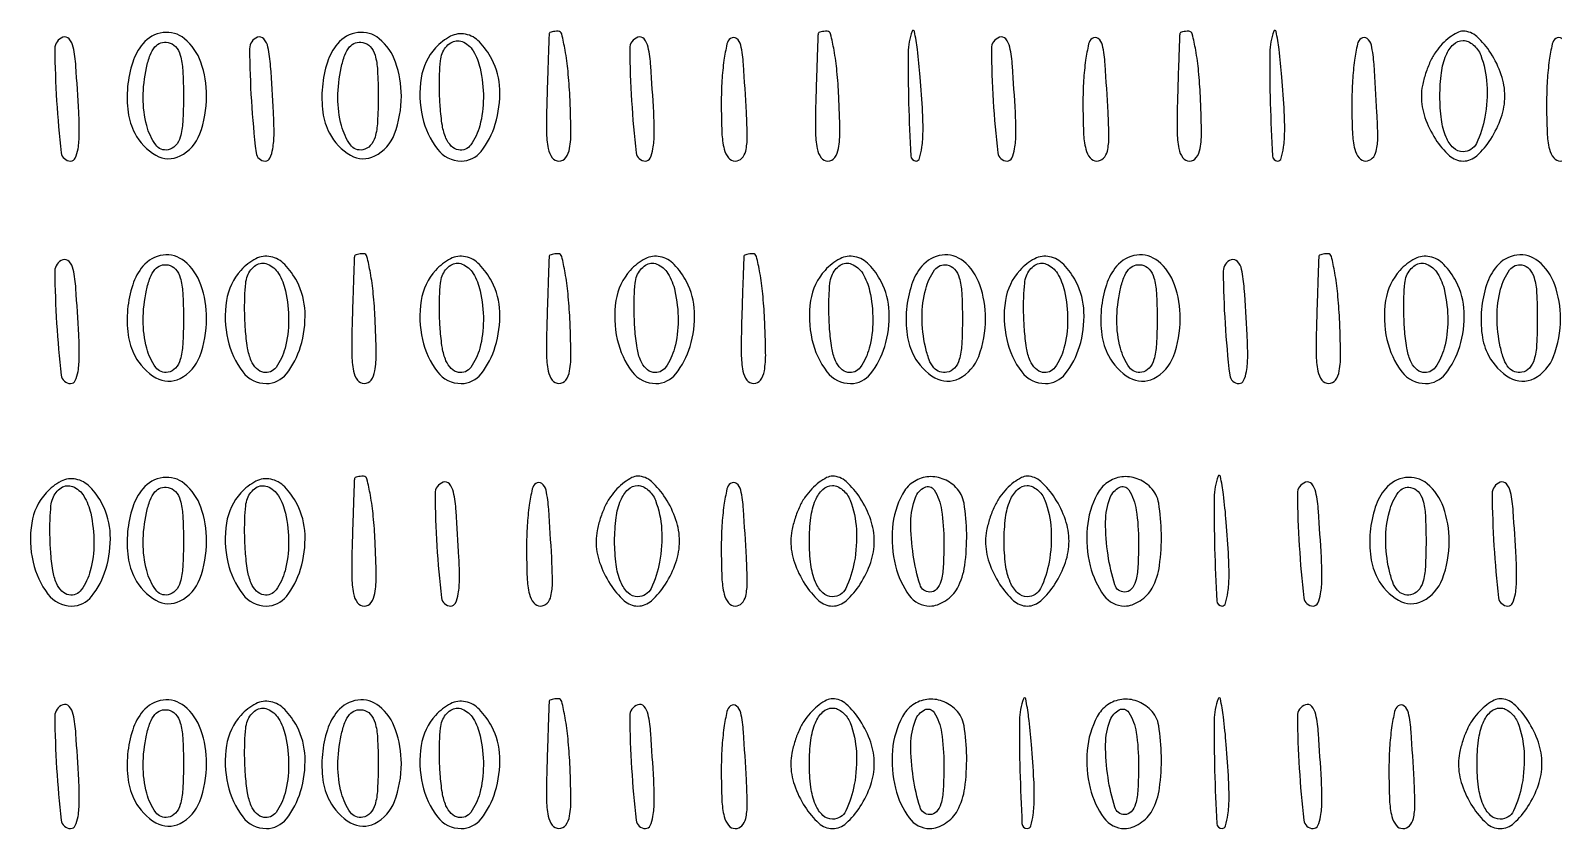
# Model space of a CAD drawing. Extents: x 3 to 461, y 1 to 447.
# Drawn here: x 3 to 167.3, y 361 to 447.1 of the extents above; entities that cross this region are included whole.
import ezdxf

# ---------------------------------------------------------------- set-up
doc = ezdxf.new("R2010")
doc.units = 0

msp = doc.modelspace()

# ---------------------------------------------------------------- linework, layer by layer
for points in [[(15.128383, 445.654692, 0.094502), (14.029005, 443.662605, 0.056296), (13.480181, 441.001153, 0.055896), (13.537255, 438.255785, 0.087426), (14.249263, 436.008858, 0.141095), (16.527863, 433.619235, 0.256504), (19.150066, 433.549324, 0.186428), (21.262851, 435.926188, 0.089745), (22, 440, 0.083882), (21.383884, 443.646661, 0.137736), (19.606715, 446.197571, 0.207897), (17.303572, 446.856354, 0.188878)], [(36.128383, 445.654692, 0.094502), (35.029005, 443.662605, 0.056296), (34.480181, 441.001153, 0.055896), (34.537255, 438.255785, 0.087426), (35.249263, 436.008858, 0.141095), (37.527863, 433.619235, 0.256504), (40.150066, 433.549324, 0.186428), (42.262851, 435.926188, 0.089745), (43, 440, 0.083882), (42.383884, 443.646661, 0.137736), (40.606715, 446.197571, 0.207897), (38.303572, 446.856354, 0.188878)], [(58.948969, 446.75, 0.041225), (58.925395, 446.552751, 0.000213), (58.854482, 444.590464, 0.000953), (58.778922, 442.355126, 0.000604), (58.698969, 439.749453, 0.008385), (58.654197, 436.223465, 0.046603), (58.837795, 434.340736, 0.113805), (59.271336, 433.361997, 0.235737), (60, 432.9972, 0.240193), (60.728644, 433.367617, 0.11645), (61.143782, 434.357314, 0.045576), (61.287215, 436.286166, 0.007631), (61.167941, 439.997747, 0.012277), (60.97449, 442.682188, 0.020043), (60.663779, 444.943088, 0.014965), (60.294937, 446.703073, 0.34652), (59.917941, 447, 0.025607), (59.562603, 446.98179, 0.037541), (59.254655, 446.926562, 0.042043), (59.026543, 446.846759, 0.241769)], [(87.948969, 446.75, 0.041225), (87.925395, 446.552751, 0.000213), (87.854482, 444.590464, 0.000953), (87.778922, 442.355126, 0.000604), (87.698969, 439.749453, 0.008385), (87.654197, 436.223465, 0.046603), (87.837795, 434.340736, 0.113805), (88.271336, 433.361997, 0.235737), (89, 432.9972, 0.240193), (89.728644, 433.367617, 0.11645), (90.143782, 434.357314, 0.045576), (90.287215, 436.286166, 0.007631), (90.167941, 439.997747, 0.012277), (89.97449, 442.682188, 0.020043), (89.663779, 444.943088, 0.014965), (89.294937, 446.703073, 0.34652), (88.917941, 447, 0.025607), (88.562603, 446.98179, 0.037541), (88.254655, 446.926562, 0.042043), (88.026543, 446.846759, 0.241769)], [(98.085151, 447, 0.087437), (97.651789, 444.669279, 0.009757), (97.706602, 439.246725, 0.004642), (97.928602, 433.543378, 0.400147), (98.5, 432.998831, 0.336411), (98.886905, 433.292325, 0.034554), (99.13417, 434.489231, 0.030884), (99.256808, 436.168701, 0.016523), (99.211239, 438.249378, 0.005952), (98.955966, 442.062615, 0.012309), (98.647873, 445.032599, 0.015502), (98.335815, 446.978859, 0.757581)], [(126.948969, 446.75, 0.041225), (126.925395, 446.552751, 0.000213), (126.854482, 444.590464, 0.000953), (126.778922, 442.355126, 0.000604), (126.698969, 439.749453, 0.008385), (126.654197, 436.223465, 0.046603), (126.837795, 434.340736, 0.113805), (127.271336, 433.361997, 0.235737), (128, 432.9972, 0.240193), (128.728644, 433.367617, 0.11645), (129.143782, 434.357314, 0.045576), (129.287215, 436.286166, 0.007631), (129.167941, 439.997747, 0.012277), (128.97449, 442.682188, 0.020043), (128.663779, 444.943088, 0.014965), (128.294937, 446.703073, 0.34652), (127.917941, 447, 0.025607), (127.562603, 446.98179, 0.037541), (127.254655, 446.926562, 0.042043), (127.026543, 446.846759, 0.241769)], [(137.085151, 447, 0.087437), (136.651789, 444.669279, 0.009757), (136.706602, 439.246725, 0.004642), (136.928602, 433.543378, 0.400147), (137.5, 432.998831, 0.336411), (137.886905, 433.292325, 0.034554), (138.13417, 434.489231, 0.030884), (138.256808, 436.168701, 0.016523), (138.211239, 438.249378, 0.005952), (137.955966, 442.062615, 0.012309), (137.647873, 445.032599, 0.015502), (137.335815, 446.978859, 0.757581)], [(154.556704, 444.777494, 0.044665), (153.960362, 443.740155, 0.029378), (153.457282, 442.457321, 0.029541), (153.112573, 441.139961, 0.049256), (153, 440, 0.08296), (153.384051, 437.701247, 0.060137), (154.517914, 435.361199, 0.064438), (156.022747, 433.574726, 0.187674), (157.5, 433, 0.187674), (158.977253, 433.574726, 0.064438), (160.482086, 435.361199, 0.060137), (161.615949, 437.701247, 0.08296), (162, 440, 0.08296), (161.615949, 442.298753, 0.060137), (160.482086, 444.638801, 0.064438), (158.977253, 446.425274, 0.187674), (157.5, 447, 0.118749), (156.858798, 446.845537, 0.043522), (156.063438, 446.347139, 0.040112), (155.254788, 445.627905, 0.038184)], [(6.5, 446.346807, 0.322756), (5.629225, 445.118613, 0.013709), (5.826833, 439.488755, 0.013518), (6.329002, 433.895218, 0.380316), (7.335327, 432.999378, 0.293132), (7.829433, 433.315913, 0.066457), (8.135998, 434.313894, 0.040687), (8.271923, 435.928477, 0.014401), (8.211239, 438.249378, 0.003469), (7.902462, 443.233127, 0.034877), (7.614867, 445.295715, 0.129863), (7.175309, 446.168494, 0.302673)], [(19.5, 440, -0.012749), (19.428621, 437.201057, -0.057027), (19.159655, 435.585016, -0.114121), (18.64899, 434.663679, -0.163219), (17.841682, 434.208027, -0.294654), (16.507853, 434.745168, -0.089595), (15.543156, 436.814921, -0.065138), (15.157413, 439.827485, -0.053417), (15.512227, 443.055668, -0.033266), (15.910571, 444.426945, -0.089246), (16.420073, 445.30206, -0.134895), (17.06031, 445.737601, -0.130598), (17.841682, 445.791973, -0.163219), (18.64899, 445.336321, -0.114121), (19.159655, 444.414984, -0.057027), (19.428621, 442.798943, -0.012749)], [(27.5, 446.346807, 0.322756), (26.629225, 445.118613, 0.013709), (26.826833, 439.488755, 0.013518), (27.329002, 433.895218, 0.380316), (28.335327, 432.999378, 0.293132), (28.829433, 433.315913, 0.066457), (29.135998, 434.313894, 0.040687), (29.271923, 435.928477, 0.014401), (29.211239, 438.249378, 0.003469), (28.902462, 443.233127, 0.034877), (28.614867, 445.295715, 0.129863), (28.175309, 446.168494, 0.302673)], [(40.5, 440, -0.012749), (40.428621, 437.201057, -0.057027), (40.159655, 435.585016, -0.114121), (39.64899, 434.663679, -0.163219), (38.841682, 434.208027, -0.294654), (37.507853, 434.745168, -0.089595), (36.543156, 436.814921, -0.065138), (36.157413, 439.827485, -0.053417), (36.512227, 443.055668, -0.033266), (36.910571, 444.426945, -0.089246), (37.420073, 445.30206, -0.134895), (38.06031, 445.737601, -0.130598), (38.841682, 445.791973, -0.163219), (39.64899, 445.336321, -0.114121), (40.159655, 444.414984, -0.057027), (40.428621, 442.798943, -0.012749)], [(46.688493, 445.208283, 0.146573), (45.136518, 441.949737, 0.094226), (45.281883, 437.735413, 0.106996), (46.895251, 434.268519, 0.234686), (49.448984, 433, 0.229487), (51.59742, 434.040897, 0.094441), (53.130897, 436.98537, 0.08186), (53.613628, 440.722252, 0.112064), (52.750737, 443.991142, 0.070025), (51.423297, 445.846215, 0.154137), (49.912836, 446.679258, 0.170459), (48.30555, 446.453521, 0.089746)], [(51.5, 443, -0.054125), (51.846857, 439.802643, -0.06511), (51.454802, 436.806647, -0.088961), (50.488179, 434.740628, -0.293799), (49.158318, 434.202959, -0.150415), (48.3844, 434.611687, -0.097019), (47.813491, 435.459076, -0.060694), (47.421332, 436.832132, -0.021306), (47.186912, 438.873031, -0.013057), (47.106103, 440.642233, -0.014399), (47.121982, 442.356317, -0.013886), (47.218065, 443.813788, -0.068308), (47.405527, 444.614404, -0.156254), (48.323686, 445.758186, -0.244706), (49.551104, 445.886804, -0.164407), (50.752888, 444.871529, -0.081989)], [(68.5, 446.346807, 0.322756), (67.629225, 445.118613, 0.013709), (67.826833, 439.488755, 0.013518), (68.329002, 433.895218, 0.380316), (69.335327, 432.999378, 0.293132), (69.829433, 433.315913, 0.066457), (70.135998, 434.313894, 0.040687), (70.271923, 435.928477, 0.014401), (70.211239, 438.249378, 0.003469), (69.902462, 443.233127, 0.034877), (69.614867, 445.295715, 0.129863), (69.175309, 446.168494, 0.302673)], [(78.5, 446.224355, 0.184699), (78.107947, 445.624161, 0.017745), (77.79375, 443.876306, 0.020716), (77.572865, 441.69568, 0.014882), (77.5, 439.248177, 0.009975), (77.56348, 436.066693, 0.048945), (77.809934, 434.288372, 0.111046), (78.273479, 433.344973, 0.227219), (79, 432.997555, 0.202174), (79.708203, 433.296787, 0.137198), (80.133048, 434.07564, 0.058818), (80.296213, 435.56433, 0.011652), (80.211239, 438.249378, 0.003302), (79.892537, 443.421329, 0.035821), (79.601458, 445.49047, 0.175802), (79.149353, 446.212521, 0.334226)], [(107.5, 446.346807, 0.322756), (106.629225, 445.118613, 0.013709), (106.826833, 439.488755, 0.013518), (107.329002, 433.895218, 0.380316), (108.335327, 432.999378, 0.293132), (108.829433, 433.315913, 0.066457), (109.135998, 434.313894, 0.040687), (109.271923, 435.928477, 0.014401), (109.211239, 438.249378, 0.003469), (108.902462, 443.233127, 0.034877), (108.614867, 445.295715, 0.129863), (108.175309, 446.168494, 0.302673)], [(117.5, 446.224355, 0.184699), (117.107947, 445.624161, 0.017745), (116.79375, 443.876306, 0.020716), (116.572865, 441.69568, 0.014882), (116.5, 439.248177, 0.009975), (116.56348, 436.066693, 0.048945), (116.809934, 434.288372, 0.111046), (117.273479, 433.344973, 0.227219), (118, 432.997555, 0.202174), (118.708203, 433.296787, 0.137198), (119.133048, 434.07564, 0.058818), (119.296213, 435.56433, 0.011652), (119.211239, 438.249378, 0.003302), (118.892537, 443.421329, 0.035821), (118.601458, 445.49047, 0.175802), (118.149353, 446.212521, 0.334226)], [(146.5, 446.224355, 0.184699), (146.107947, 445.624161, 0.017745), (145.79375, 443.876306, 0.020716), (145.572865, 441.69568, 0.014882), (145.5, 439.248177, 0.009975), (145.56348, 436.066693, 0.048945), (145.809934, 434.288372, 0.111046), (146.273479, 433.344973, 0.227219), (147, 432.997555, 0.202174), (147.708203, 433.296787, 0.137198), (148.133048, 434.07564, 0.058818), (148.296213, 435.56433, 0.011652), (148.211239, 438.249378, 0.003302), (147.892537, 443.421329, 0.035821), (147.601458, 445.49047, 0.175802), (147.149353, 446.212521, 0.334226)], [(159.393011, 444.418213, -0.077848), (160.067957, 441.267426, -0.058914), (159.848321, 437.732228, -0.066921), (158.930747, 434.900765, -0.288574), (157.5, 434, -0.193661), (156.457969, 434.419329, -0.103071), (155.660311, 435.584745, -0.067458), (155.15885, 437.469182, -0.031352), (155, 440, -0.031352), (155.15885, 442.530818, -0.067458), (155.660311, 444.415255, -0.103071), (156.457969, 445.580671, -0.193661), (157.5, 446, -0.108103), (158.036953, 445.882535, -0.066431), (158.586556, 445.53535, -0.061865), (159.064978, 445.022986, -0.065386)], [(167.5, 446.224355, 0.184699), (167.107947, 445.624161, 0.017745), (166.79375, 443.876306, 0.020716), (166.572865, 441.69568, 0.014882), (166.5, 439.248177, 0.009975), (166.56348, 436.066693, 0.048945), (166.809934, 434.288372, 0.111046), (167.273479, 433.344973, 0.227219), (168, 432.997555, 0.202174), (168.708203, 433.296787, 0.137198), (169.133048, 434.07564, 0.058818), (169.296213, 435.56433, 0.011652), (169.211239, 438.249378, 0.003302), (168.892537, 443.421329, 0.035821), (168.601458, 445.49047, 0.175802), (168.149353, 446.212521, 0.334226)], [(6.5, 422.346807, 0.322756), (5.629225, 421.118613, 0.013709), (5.826833, 415.488755, 0.013518), (6.329002, 409.895218, 0.380316), (7.335327, 408.999378, 0.293132), (7.829433, 409.315913, 0.066457), (8.135998, 410.313894, 0.040687), (8.271923, 411.928477, 0.014401), (8.211239, 414.249378, 0.003469), (7.902462, 419.233127, 0.034877), (7.614867, 421.295715, 0.129863), (7.175309, 422.168494, 0.302673)], [(15.128383, 421.654692, 0.094502), (14.029005, 419.662605, 0.056296), (13.480181, 417.001153, 0.055896), (13.537255, 414.255785, 0.087426), (14.249263, 412.008858, 0.141095), (16.527863, 409.619235, 0.256504), (19.150066, 409.549324, 0.186428), (21.262851, 411.926188, 0.089745), (22, 416, 0.083882), (21.383884, 419.646661, 0.137736), (19.606715, 422.197571, 0.207897), (17.303572, 422.856354, 0.188878)], [(25.688493, 421.208283, 0.146573), (24.136518, 417.949737, 0.094226), (24.281883, 413.735413, 0.106996), (25.895251, 410.268519, 0.234686), (28.448984, 409, 0.229487), (30.59742, 410.040897, 0.094441), (32.130897, 412.98537, 0.08186), (32.613628, 416.722252, 0.112064), (31.750737, 419.991142, 0.070025), (30.423297, 421.846215, 0.154137), (28.912836, 422.679258, 0.170459), (27.30555, 422.453521, 0.089746)], [(37.948969, 422.75, 0.041225), (37.925395, 422.552751, 0.000213), (37.854482, 420.590464, 0.000953), (37.778922, 418.355126, 0.000604), (37.698969, 415.749453, 0.008385), (37.654197, 412.223465, 0.046603), (37.837795, 410.340736, 0.113805), (38.271336, 409.361997, 0.235737), (39, 408.9972, 0.240193), (39.728644, 409.367617, 0.11645), (40.143782, 410.357314, 0.045576), (40.287215, 412.286166, 0.007631), (40.167941, 415.997747, 0.012277), (39.97449, 418.682188, 0.020043), (39.663779, 420.943088, 0.014965), (39.294937, 422.703073, 0.34652), (38.917941, 423, 0.025607), (38.562603, 422.98179, 0.037541), (38.254655, 422.926562, 0.042043), (38.026543, 422.846759, 0.241769)], [(46.688493, 421.208283, 0.146573), (45.136518, 417.949737, 0.094226), (45.281883, 413.735413, 0.106996), (46.895251, 410.268519, 0.234686), (49.448984, 409, 0.229487), (51.59742, 410.040897, 0.094441), (53.130897, 412.98537, 0.08186), (53.613628, 416.722252, 0.112064), (52.750737, 419.991142, 0.070025), (51.423297, 421.846215, 0.154137), (49.912836, 422.679258, 0.170459), (48.30555, 422.453521, 0.089746)], [(58.948969, 422.75, 0.041225), (58.925395, 422.552751, 0.000213), (58.854482, 420.590464, 0.000953), (58.778922, 418.355126, 0.000604), (58.698969, 415.749453, 0.008385), (58.654197, 412.223465, 0.046603), (58.837795, 410.340736, 0.113805), (59.271336, 409.361997, 0.235737), (60, 408.9972, 0.240193), (60.728644, 409.367617, 0.11645), (61.143782, 410.357314, 0.045576), (61.287215, 412.286166, 0.007631), (61.167941, 415.997747, 0.012277), (60.97449, 418.682188, 0.020043), (60.663779, 420.943088, 0.014965), (60.294937, 422.703073, 0.34652), (59.917941, 423, 0.025607), (59.562603, 422.98179, 0.037541), (59.254655, 422.926562, 0.042043), (59.026543, 422.846759, 0.241769)], [(67.688493, 421.208283, 0.146573), (66.136518, 417.949737, 0.094226), (66.281883, 413.735413, 0.106996), (67.895251, 410.268519, 0.234686), (70.448984, 409, 0.229487), (72.59742, 410.040897, 0.094441), (74.130897, 412.98537, 0.08186), (74.613628, 416.722252, 0.112064), (73.750737, 419.991142, 0.070025), (72.423297, 421.846215, 0.154137), (70.912836, 422.679258, 0.170459), (69.30555, 422.453521, 0.089746)], [(79.948969, 422.75, 0.041225), (79.925395, 422.552751, 0.000213), (79.854482, 420.590464, 0.000953), (79.778922, 418.355126, 0.000604), (79.698969, 415.749453, 0.008385), (79.654197, 412.223465, 0.046603), (79.837795, 410.340736, 0.113805), (80.271336, 409.361997, 0.235737), (81, 408.9972, 0.240193), (81.728644, 409.367617, 0.11645), (82.143782, 410.357314, 0.045576), (82.287215, 412.286166, 0.007631), (82.167941, 415.997747, 0.012277), (81.97449, 418.682188, 0.020043), (81.663779, 420.943088, 0.014965), (81.294937, 422.703073, 0.34652), (80.917941, 423, 0.025607), (80.562603, 422.98179, 0.037541), (80.254655, 422.926562, 0.042043), (80.026543, 422.846759, 0.241769)], [(88.688493, 421.208283, 0.146573), (87.136518, 417.949737, 0.094226), (87.281883, 413.735413, 0.106996), (88.895251, 410.268519, 0.234686), (91.448984, 409, 0.229487), (93.59742, 410.040897, 0.094441), (95.130897, 412.98537, 0.08186), (95.613628, 416.722252, 0.112064), (94.750737, 419.991142, 0.070025), (93.423297, 421.846215, 0.154137), (91.912836, 422.679258, 0.170459), (90.30555, 422.453521, 0.089746)], [(99.128383, 421.654692, 0.094502), (98.029005, 419.662605, 0.056296), (97.480181, 417.001153, 0.055896), (97.537255, 414.255785, 0.087426), (98.249263, 412.008858, 0.141095), (100.527863, 409.619235, 0.256504), (103.150066, 409.549324, 0.186428), (105.262851, 411.926188, 0.089745), (106, 416, 0.083882), (105.383884, 419.646661, 0.137736), (103.606715, 422.197571, 0.207897), (101.303572, 422.856354, 0.188878)], [(109.688493, 421.208283, 0.146573), (108.136518, 417.949737, 0.094226), (108.281883, 413.735413, 0.106996), (109.895251, 410.268519, 0.234686), (112.448984, 409, 0.229487), (114.59742, 410.040897, 0.094441), (116.130897, 412.98537, 0.08186), (116.613628, 416.722252, 0.112064), (115.750737, 419.991142, 0.070025), (114.423297, 421.846215, 0.154137), (112.912836, 422.679258, 0.170459), (111.30555, 422.453521, 0.089746)], [(120.128383, 421.654692, 0.094502), (119.029005, 419.662605, 0.056296), (118.480181, 417.001153, 0.055896), (118.537255, 414.255785, 0.087426), (119.249263, 412.008858, 0.141095), (121.527863, 409.619235, 0.256504), (124.150066, 409.549324, 0.186428), (126.262851, 411.926188, 0.089745), (127, 416, 0.083882), (126.383884, 419.646661, 0.137736), (124.606715, 422.197571, 0.207897), (122.303572, 422.856354, 0.188878)], [(132.5, 422.346807, 0.322756), (131.629225, 421.118613, 0.013709), (131.826833, 415.488755, 0.013518), (132.329002, 409.895218, 0.380316), (133.335327, 408.999378, 0.293132), (133.829433, 409.315913, 0.066457), (134.135998, 410.313894, 0.040687), (134.271923, 411.928477, 0.014401), (134.211239, 414.249378, 0.003469), (133.902462, 419.233127, 0.034877), (133.614867, 421.295715, 0.129863), (133.175309, 422.168494, 0.302673)], [(141.948969, 422.75, 0.041225), (141.925395, 422.552751, 0.000213), (141.854482, 420.590464, 0.000953), (141.778922, 418.355126, 0.000604), (141.698969, 415.749453, 0.008385), (141.654197, 412.223465, 0.046603), (141.837795, 410.340736, 0.113805), (142.271336, 409.361997, 0.235737), (143, 408.9972, 0.240193), (143.728644, 409.367617, 0.11645), (144.143782, 410.357314, 0.045576), (144.287215, 412.286166, 0.007631), (144.167941, 415.997747, 0.012277), (143.97449, 418.682188, 0.020043), (143.663779, 420.943088, 0.014965), (143.294937, 422.703073, 0.34652), (142.917941, 423, 0.025607), (142.562603, 422.98179, 0.037541), (142.254655, 422.926562, 0.042043), (142.026543, 422.846759, 0.241769)], [(150.688493, 421.208283, 0.146573), (149.136518, 417.949737, 0.094226), (149.281883, 413.735413, 0.106996), (150.895251, 410.268519, 0.234686), (153.448984, 409, 0.229487), (155.59742, 410.040897, 0.094441), (157.130897, 412.98537, 0.08186), (157.613628, 416.722252, 0.112064), (156.750737, 419.991142, 0.070025), (155.423297, 421.846215, 0.154137), (153.912836, 422.679258, 0.170459), (152.30555, 422.453521, 0.089746)], [(161.128383, 421.654692, 0.094502), (160.029005, 419.662605, 0.056296), (159.480181, 417.001153, 0.055896), (159.537255, 414.255785, 0.087426), (160.249263, 412.008858, 0.141095), (162.527863, 409.619235, 0.256504), (165.150066, 409.549324, 0.186428), (167.262851, 411.926188, 0.089745), (168, 416, 0.083882), (167.383884, 419.646661, 0.137736), (165.606715, 422.197571, 0.207897), (163.303572, 422.856354, 0.188878)], [(19.5, 416, -0.012749), (19.428621, 413.201057, -0.057027), (19.159655, 411.585016, -0.114121), (18.64899, 410.663679, -0.163219), (17.841682, 410.208027, -0.294654), (16.507853, 410.745168, -0.089595), (15.543156, 412.814921, -0.065138), (15.157413, 415.827485, -0.053417), (15.512227, 419.055668, -0.033266), (15.910571, 420.426945, -0.089246), (16.420073, 421.30206, -0.134895), (17.06031, 421.737601, -0.130598), (17.841682, 421.791973, -0.163219), (18.64899, 421.336321, -0.114121), (19.159655, 420.414984, -0.057027), (19.428621, 418.798943, -0.012749)], [(30.5, 419, -0.054125), (30.846857, 415.802643, -0.06511), (30.454802, 412.806647, -0.088961), (29.488179, 410.740628, -0.293799), (28.158318, 410.202959, -0.150415), (27.3844, 410.611687, -0.097019), (26.813491, 411.459076, -0.060694), (26.421332, 412.832132, -0.021306), (26.186912, 414.873031, -0.013057), (26.106103, 416.642233, -0.014399), (26.121982, 418.356317, -0.013886), (26.218065, 419.813788, -0.068308), (26.405527, 420.614404, -0.156254), (27.323686, 421.758186, -0.244706), (28.551104, 421.886804, -0.164407), (29.752888, 420.871529, -0.081989)], [(51.5, 419, -0.054125), (51.846857, 415.802643, -0.06511), (51.454802, 412.806647, -0.088961), (50.488179, 410.740628, -0.293799), (49.158318, 410.202959, -0.150415), (48.3844, 410.611687, -0.097019), (47.813491, 411.459076, -0.060694), (47.421332, 412.832132, -0.021306), (47.186912, 414.873031, -0.013057), (47.106103, 416.642233, -0.014399), (47.121982, 418.356317, -0.013886), (47.218065, 419.813788, -0.068308), (47.405527, 420.614404, -0.156254), (48.323686, 421.758186, -0.244706), (49.551104, 421.886804, -0.164407), (50.752888, 420.871529, -0.081989)], [(72.5, 419, -0.054125), (72.846857, 415.802643, -0.06511), (72.454802, 412.806647, -0.088961), (71.488179, 410.740628, -0.293799), (70.158318, 410.202959, -0.150415), (69.3844, 410.611687, -0.097019), (68.813491, 411.459076, -0.060694), (68.421332, 412.832132, -0.021306), (68.186912, 414.873031, -0.013057), (68.106103, 416.642233, -0.014399), (68.121982, 418.356317, -0.013886), (68.218065, 419.813788, -0.068308), (68.405527, 420.614404, -0.156254), (69.323686, 421.758186, -0.244706), (70.551104, 421.886804, -0.164407), (71.752888, 420.871529, -0.081989)], [(93.5, 419, -0.054125), (93.846857, 415.802643, -0.06511), (93.454802, 412.806647, -0.088961), (92.488179, 410.740628, -0.293799), (91.158318, 410.202959, -0.150415), (90.3844, 410.611687, -0.097019), (89.813491, 411.459076, -0.060694), (89.421332, 412.832132, -0.021306), (89.186912, 414.873031, -0.013057), (89.106103, 416.642233, -0.014399), (89.121982, 418.356317, -0.013886), (89.218065, 419.813788, -0.068308), (89.405527, 420.614404, -0.156254), (90.323686, 421.758186, -0.244706), (91.551104, 421.886804, -0.164407), (92.752888, 420.871529, -0.081989)], [(103.5, 416, -0.012749), (103.428621, 413.201057, -0.057027), (103.159655, 411.585016, -0.114121), (102.64899, 410.663679, -0.163219), (101.841682, 410.208027, -0.130598), (101.06031, 410.262399, -0.134895), (100.420073, 410.69794, -0.089246), (99.910571, 411.573055, -0.033266), (99.512227, 412.944332, -0.053417), (99.157413, 416.172515, -0.065138), (99.543156, 419.185079, -0.089595), (100.507853, 421.254832, -0.294654), (101.841682, 421.791973, -0.163219), (102.64899, 421.336321, -0.114121), (103.159655, 420.414984, -0.057027), (103.428621, 418.798943, -0.012749)], [(114.5, 419, -0.054125), (114.846857, 415.802643, -0.06511), (114.454802, 412.806647, -0.088961), (113.488179, 410.740628, -0.293799), (112.158318, 410.202959, -0.150415), (111.3844, 410.611687, -0.097019), (110.813491, 411.459076, -0.060694), (110.421332, 412.832132, -0.021306), (110.186912, 414.873031, -0.013057), (110.106103, 416.642233, -0.014399), (110.121982, 418.356317, -0.013886), (110.218065, 419.813788, -0.068308), (110.405527, 420.614404, -0.156254), (111.323686, 421.758186, -0.244706), (112.551104, 421.886804, -0.164407), (113.752888, 420.871529, -0.081989)], [(124.5, 416, -0.012749), (124.428621, 413.201057, -0.057027), (124.159655, 411.585016, -0.114121), (123.64899, 410.663679, -0.163219), (122.841682, 410.208027, -0.294654), (121.507853, 410.745168, -0.089595), (120.543156, 412.814921, -0.065138), (120.157413, 415.827485, -0.053417), (120.512227, 419.055668, -0.033266), (120.910571, 420.426945, -0.089246), (121.420073, 421.30206, -0.134895), (122.06031, 421.737601, -0.130598), (122.841682, 421.791973, -0.163219), (123.64899, 421.336321, -0.114121), (124.159655, 420.414984, -0.057027), (124.428621, 418.798943, -0.012749)], [(155.5, 419, -0.054125), (155.846857, 415.802643, -0.06511), (155.454802, 412.806647, -0.088961), (154.488179, 410.740628, -0.293799), (153.158318, 410.202959, -0.150415), (152.3844, 410.611687, -0.097019), (151.813491, 411.459076, -0.060694), (151.421332, 412.832132, -0.021306), (151.186912, 414.873031, -0.013057), (151.106103, 416.642233, -0.014399), (151.121982, 418.356317, -0.013886), (151.218065, 419.813788, -0.068308), (151.405527, 420.614404, -0.156254), (152.323686, 421.758186, -0.244706), (153.551104, 421.886804, -0.164407), (154.752888, 420.871529, -0.081989)], [(165.5, 416, -0.012749), (165.428621, 413.201057, -0.057027), (165.159655, 411.585016, -0.114121), (164.64899, 410.663679, -0.163219), (163.841682, 410.208027, -0.130598), (163.06031, 410.262399, -0.134895), (162.420073, 410.69794, -0.089246), (161.910571, 411.573055, -0.033266), (161.512227, 412.944332, -0.053417), (161.157413, 416.172515, -0.065138), (161.543156, 419.185079, -0.089595), (162.507853, 421.254832, -0.294654), (163.841682, 421.791973, -0.163219), (164.64899, 421.336321, -0.114121), (165.159655, 420.414984, -0.057027), (165.428621, 418.798943, -0.012749)], [(4.688493, 397.208283, 0.146573), (3.136518, 393.949737, 0.094226), (3.281883, 389.735413, 0.106996), (4.895251, 386.268519, 0.234686), (7.448984, 385, 0.229487), (9.59742, 386.040897, 0.094441), (11.130897, 388.98537, 0.08186), (11.613628, 392.722252, 0.112064), (10.750737, 395.991142, 0.070025), (9.423297, 397.846215, 0.154137), (7.912836, 398.679258, 0.170459), (6.30555, 398.453521, 0.089746)], [(9.5, 395, -0.054125), (9.846857, 391.802643, -0.06511), (9.454802, 388.806647, -0.088961), (8.488179, 386.740628, -0.293799), (7.158318, 386.202959, -0.150415), (6.3844, 386.611687, -0.097019), (5.813491, 387.459076, -0.060694), (5.421332, 388.832132, -0.021306), (5.186912, 390.873031, -0.013057), (5.106103, 392.642233, -0.014399), (5.121982, 394.356317, -0.013886), (5.218065, 395.813788, -0.068308), (5.405527, 396.614404, -0.156254), (6.323686, 397.758186, -0.244706), (7.551104, 397.886804, -0.164407), (8.752888, 396.871529, -0.081989)], [(15.128383, 397.654692, 0.094502), (14.029005, 395.662605, 0.056296), (13.480181, 393.001153, 0.055896), (13.537255, 390.255785, 0.087426), (14.249263, 388.008858, 0.141095), (16.527863, 385.619235, 0.256504), (19.150066, 385.549324, 0.186428), (21.262851, 387.926188, 0.089745), (22, 392, 0.083882), (21.383884, 395.646661, 0.137736), (19.606715, 398.197571, 0.207897), (17.303572, 398.856354, 0.188878)], [(19.5, 392, -0.012749), (19.428621, 389.201057, -0.057027), (19.159655, 387.585016, -0.114121), (18.64899, 386.663679, -0.163219), (17.841682, 386.208027, -0.294654), (16.507853, 386.745168, -0.089595), (15.543156, 388.814921, -0.065138), (15.157413, 391.827485, -0.053417), (15.512227, 395.055668, -0.033266), (15.910571, 396.426945, -0.089246), (16.420073, 397.30206, -0.134895), (17.06031, 397.737601, -0.130598), (17.841682, 397.791973, -0.163219), (18.64899, 397.336321, -0.114121), (19.159655, 396.414984, -0.057027), (19.428621, 394.798943, -0.012749)], [(25.688493, 397.208283, 0.146573), (24.136518, 393.949737, 0.094226), (24.281883, 389.735413, 0.106996), (25.895251, 386.268519, 0.234686), (28.448984, 385, 0.229487), (30.59742, 386.040897, 0.094441), (32.130897, 388.98537, 0.08186), (32.613628, 392.722252, 0.112064), (31.750737, 395.991142, 0.070025), (30.423297, 397.846215, 0.154137), (28.912836, 398.679258, 0.170459), (27.30555, 398.453521, 0.089746)], [(30.5, 395, -0.054125), (30.846857, 391.802643, -0.06511), (30.454802, 388.806647, -0.088961), (29.488179, 386.740628, -0.293799), (28.158318, 386.202959, -0.150415), (27.3844, 386.611687, -0.097019), (26.813491, 387.459076, -0.060694), (26.421332, 388.832132, -0.021306), (26.186912, 390.873031, -0.013057), (26.106103, 392.642233, -0.014399), (26.121982, 394.356317, -0.013886), (26.218065, 395.813788, -0.068308), (26.405527, 396.614404, -0.156254), (27.323686, 397.758186, -0.244706), (28.551104, 397.886804, -0.164407), (29.752888, 396.871529, -0.081989)], [(37.948969, 398.75, 0.041225), (37.925395, 398.552751, 0.000213), (37.854482, 396.590464, 0.000953), (37.778922, 394.355126, 0.000604), (37.698969, 391.749453, 0.008385), (37.654197, 388.223465, 0.046603), (37.837795, 386.340736, 0.113805), (38.271336, 385.361997, 0.235737), (39, 384.9972, 0.240193), (39.728644, 385.367617, 0.11645), (40.143782, 386.357314, 0.045576), (40.287215, 388.286166, 0.007631), (40.167941, 391.997747, 0.012277), (39.97449, 394.682188, 0.020043), (39.663779, 396.943088, 0.014965), (39.294937, 398.703073, 0.34652), (38.917941, 399, 0.025607), (38.562603, 398.98179, 0.037541), (38.254655, 398.926562, 0.042043), (38.026543, 398.846759, 0.241769)], [(47.5, 398.346807, 0.322756), (46.629225, 397.118613, 0.013709), (46.826833, 391.488755, 0.013518), (47.329002, 385.895218, 0.380316), (48.335327, 384.999378, 0.293132), (48.829433, 385.315913, 0.066457), (49.135998, 386.313894, 0.040687), (49.271923, 387.928477, 0.014401), (49.211239, 390.249378, 0.003469), (48.902462, 395.233127, 0.034877), (48.614867, 397.295715, 0.129863), (48.175309, 398.168494, 0.302673)], [(57.5, 398.224355, 0.184699), (57.107947, 397.624161, 0.017745), (56.79375, 395.876306, 0.020716), (56.572865, 393.69568, 0.014882), (56.5, 391.248177, 0.009975), (56.56348, 388.066693, 0.048945), (56.809934, 386.288372, 0.111046), (57.273479, 385.344973, 0.227219), (58, 384.997555, 0.202174), (58.708203, 385.296787, 0.137198), (59.133048, 386.07564, 0.058818), (59.296213, 387.56433, 0.011652), (59.211239, 390.249378, 0.003302), (58.892537, 395.421329, 0.035821), (58.601458, 397.49047, 0.175802), (58.149353, 398.212521, 0.334226)], [(65.556704, 396.777494, 0.044665), (64.960362, 395.740155, 0.029378), (64.457282, 394.457321, 0.029541), (64.112573, 393.139961, 0.049256), (64, 392, 0.08296), (64.384051, 389.701247, 0.060137), (65.517914, 387.361199, 0.064438), (67.022747, 385.574726, 0.187674), (68.5, 385, 0.187674), (69.977253, 385.574726, 0.064438), (71.482086, 387.361199, 0.060137), (72.615949, 389.701247, 0.08296), (73, 392, 0.08296), (72.615949, 394.298753, 0.060137), (71.482086, 396.638801, 0.064438), (69.977253, 398.425274, 0.187674), (68.5, 399, 0.118749), (67.858798, 398.845537, 0.043522), (67.063438, 398.347139, 0.040112), (66.254788, 397.627905, 0.038184)], [(70.393011, 396.418213, -0.077848), (71.067957, 393.267426, -0.058914), (70.848321, 389.732228, -0.066921), (69.930747, 386.900765, -0.288574), (68.5, 386, -0.193661), (67.457969, 386.419329, -0.103071), (66.660311, 387.584745, -0.067458), (66.15885, 389.469182, -0.031352), (66, 392, -0.031352), (66.15885, 394.530818, -0.067458), (66.660311, 396.415255, -0.103071), (67.457969, 397.580671, -0.193661), (68.5, 398, -0.108103), (69.036953, 397.882535, -0.066431), (69.586556, 397.53535, -0.061865), (70.064978, 397.022986, -0.065386)], [(78.5, 398.224355, 0.184699), (78.107947, 397.624161, 0.017745), (77.79375, 395.876306, 0.020716), (77.572865, 393.69568, 0.014882), (77.5, 391.248177, 0.009975), (77.56348, 388.066693, 0.048945), (77.809934, 386.288372, 0.111046), (78.273479, 385.344973, 0.227219), (79, 384.997555, 0.202174), (79.708203, 385.296787, 0.137198), (80.133048, 386.07564, 0.058818), (80.296213, 387.56433, 0.011652), (80.211239, 390.249378, 0.003302), (79.892537, 395.421329, 0.035821), (79.601458, 397.49047, 0.175802), (79.149353, 398.212521, 0.334226)], [(86.556704, 396.777494, 0.044665), (85.960362, 395.740155, 0.029378), (85.457282, 394.457321, 0.029541), (85.112573, 393.139961, 0.049256), (85, 392, 0.08296), (85.384051, 389.701247, 0.060137), (86.517914, 387.361199, 0.064438), (88.022747, 385.574726, 0.187674), (89.5, 385, 0.187674), (90.977253, 385.574726, 0.064438), (92.482086, 387.361199, 0.060137), (93.615949, 389.701247, 0.08296), (94, 392, 0.08296), (93.615949, 394.298753, 0.060137), (92.482086, 396.638801, 0.064438), (90.977253, 398.425274, 0.187674), (89.5, 399, 0.118749), (88.858798, 398.845537, 0.043522), (88.063438, 398.347139, 0.040112), (87.254788, 397.627905, 0.038184)], [(91.393011, 396.418213, -0.077848), (92.067957, 393.267426, -0.058914), (91.848321, 389.732228, -0.066921), (90.930747, 386.900765, -0.288574), (89.5, 386, -0.193661), (88.457969, 386.419329, -0.103071), (87.660311, 387.584745, -0.067458), (87.15885, 389.469182, -0.031352), (87, 392, -0.031352), (87.15885, 394.530818, -0.067458), (87.660311, 396.415255, -0.103071), (88.457969, 397.580671, -0.193661), (89.5, 398, -0.108103), (90.036953, 397.882535, -0.066431), (90.586556, 397.53535, -0.061865), (91.064978, 397.022986, -0.065386)], [(97.035184, 397.065741, 0.102467), (95.961603, 393.430656, 0.081153), (96.285668, 389.336995, 0.096792), (97.767299, 386.139596, 0.240451), (100, 385, 0.087112), (100.814841, 385.14305, 0.057687), (101.666888, 385.568188, 0.056109), (102.425485, 386.194495, 0.069395), (102.964816, 386.934259, 0.089), (103.755213, 389.369292, 0.037893), (103.963495, 392.803088, 0.036114), (103.675941, 396.08613, 0.157748), (102.8, 397.8, 0.10819), (101.338635, 398.736392, 0.120833), (99.679399, 398.926055, 0.123406), (98.146845, 398.32765, 0.115908)], [(101.5, 391.916667, -0.012409), (101.432981, 389.216686, -0.055186), (101.180769, 387.652778, -0.119089), (100.714204, 386.813188, -0.209622), (100, 386.5, -0.330718), (98.93144, 387.293583, -0.035307), (98.205859, 390.498684, -0.039267), (97.943035, 394.065474, -0.090614), (98.437438, 396.697562, -0.183417), (99.423445, 397.801104, -0.387822), (100.444309, 397.528284, -0.10731), (101.255965, 395.344995, -0.035546)], [(107.556704, 396.777494, 0.044665), (106.960362, 395.740155, 0.029378), (106.457282, 394.457321, 0.029541), (106.112573, 393.139961, 0.049256), (106, 392, 0.08296), (106.384051, 389.701247, 0.060137), (107.517914, 387.361199, 0.064438), (109.022747, 385.574726, 0.187674), (110.5, 385, 0.187674), (111.977253, 385.574726, 0.064438), (113.482086, 387.361199, 0.060137), (114.615949, 389.701247, 0.08296), (115, 392, 0.08296), (114.615949, 394.298753, 0.060137), (113.482086, 396.638801, 0.064438), (111.977253, 398.425274, 0.187674), (110.5, 399, 0.118749), (109.858798, 398.845537, 0.043522), (109.063438, 398.347139, 0.040112), (108.254788, 397.627905, 0.038184)], [(112.393011, 396.418213, -0.077848), (113.067957, 393.267426, -0.058914), (112.848321, 389.732228, -0.066921), (111.930747, 386.900765, -0.288574), (110.5, 386, -0.193661), (109.457969, 386.419329, -0.103071), (108.660311, 387.584745, -0.067458), (108.15885, 389.469182, -0.031352), (108, 392, -0.031352), (108.15885, 394.530818, -0.067458), (108.660311, 396.415255, -0.103071), (109.457969, 397.580671, -0.193661), (110.5, 398, -0.108103), (111.036953, 397.882535, -0.066431), (111.586556, 397.53535, -0.061865), (112.064978, 397.022986, -0.065386)], [(118.035184, 397.065741, 0.102467), (116.961603, 393.430656, 0.081153), (117.285668, 389.336995, 0.096792), (118.767299, 386.139596, 0.240451), (121, 385, 0.087112), (121.814841, 385.14305, 0.057687), (122.666888, 385.568188, 0.056109), (123.425485, 386.194495, 0.069395), (123.964816, 386.934259, 0.089), (124.755213, 389.369292, 0.037893), (124.963495, 392.803088, 0.036114), (124.675941, 396.08613, 0.157748), (123.8, 397.8, 0.10819), (122.338635, 398.736392, 0.120833), (120.679399, 398.926055, 0.123406), (119.146845, 398.32765, 0.115908)], [(122.5, 391.916667, -0.012409), (122.432981, 389.216686, -0.055186), (122.180769, 387.652778, -0.119089), (121.714204, 386.813188, -0.209622), (121, 386.5, -0.330718), (119.93144, 387.293583, -0.035307), (119.205859, 390.498684, -0.039267), (118.943035, 394.065474, -0.090614), (119.437438, 396.697562, -0.183417), (120.423445, 397.801104, -0.387822), (121.444309, 397.528284, -0.10731), (122.255965, 395.344995, -0.035546)], [(131.085151, 399, 0.087437), (130.651789, 396.669279, 0.009757), (130.706602, 391.246725, 0.004642), (130.928602, 385.543378, 0.400147), (131.5, 384.998831, 0.336411), (131.886905, 385.292325, 0.034554), (132.13417, 386.489231, 0.030884), (132.256808, 388.168701, 0.016523), (132.211239, 390.249378, 0.005952), (131.955966, 394.062615, 0.012309), (131.647873, 397.032599, 0.015502), (131.335815, 398.978859, 0.757581)], [(140.5, 398.346807, 0.322756), (139.629225, 397.118613, 0.013709), (139.826833, 391.488755, 0.013518), (140.329002, 385.895218, 0.380316), (141.335327, 384.999378, 0.293132), (141.829433, 385.315913, 0.066457), (142.135998, 386.313894, 0.040687), (142.271923, 387.928477, 0.014401), (142.211239, 390.249378, 0.003469), (141.902462, 395.233127, 0.034877), (141.614867, 397.295715, 0.129863), (141.175309, 398.168494, 0.302673)], [(149.128383, 397.654692, 0.094502), (148.029005, 395.662605, 0.056296), (147.480181, 393.001153, 0.055896), (147.537255, 390.255785, 0.087426), (148.249263, 388.008858, 0.141095), (150.527863, 385.619235, 0.256504), (153.150066, 385.549324, 0.186428), (155.262851, 387.926188, 0.089745), (156, 392, 0.083882), (155.383884, 395.646661, 0.137736), (153.606715, 398.197571, 0.207897), (151.303572, 398.856354, 0.188878)], [(153.5, 392, -0.012749), (153.428621, 389.201057, -0.057027), (153.159655, 387.585016, -0.114121), (152.64899, 386.663679, -0.163219), (151.841682, 386.208027, -0.130598), (151.06031, 386.262399, -0.134895), (150.420073, 386.69794, -0.089246), (149.910571, 387.573055, -0.033266), (149.512227, 388.944332, -0.053417), (149.157413, 392.172515, -0.065138), (149.543156, 395.185079, -0.089595), (150.507853, 397.254832, -0.294654), (151.841682, 397.791973, -0.163219), (152.64899, 397.336321, -0.114121), (153.159655, 396.414984, -0.057027), (153.428621, 394.798943, -0.012749)], [(161.5, 398.346807, 0.322756), (160.629225, 397.118613, 0.013709), (160.826833, 391.488755, 0.013518), (161.329002, 385.895218, 0.380316), (162.335327, 384.999378, 0.293132), (162.829433, 385.315913, 0.066457), (163.135998, 386.313894, 0.040687), (163.271923, 387.928477, 0.014401), (163.211239, 390.249378, 0.003469), (162.902462, 395.233127, 0.034877), (162.614867, 397.295715, 0.129863), (162.175309, 398.168494, 0.302673)], [(15.128383, 373.654692, 0.094502), (14.029005, 371.662605, 0.056296), (13.480181, 369.001153, 0.055896), (13.537255, 366.255785, 0.087426), (14.249263, 364.008858, 0.141095), (16.527863, 361.619235, 0.256504), (19.150066, 361.549324, 0.186428), (21.262851, 363.926188, 0.089745), (22, 368, 0.083882), (21.383884, 371.646661, 0.137736), (19.606715, 374.197571, 0.207897), (17.303572, 374.856354, 0.188878)], [(25.688493, 373.208283, 0.146573), (24.136518, 369.949737, 0.094226), (24.281883, 365.735413, 0.106996), (25.895251, 362.268519, 0.234686), (28.448984, 361, 0.229487), (30.59742, 362.040897, 0.094441), (32.130897, 364.98537, 0.08186), (32.613628, 368.722252, 0.112064), (31.750737, 371.991142, 0.070025), (30.423297, 373.846215, 0.154137), (28.912836, 374.679258, 0.170459), (27.30555, 374.453521, 0.089746)], [(36.128383, 373.654692, 0.094502), (35.029005, 371.662605, 0.056296), (34.480181, 369.001153, 0.055896), (34.537255, 366.255785, 0.087426), (35.249263, 364.008858, 0.141095), (37.527863, 361.619235, 0.256504), (40.150066, 361.549324, 0.186428), (42.262851, 363.926188, 0.089745), (43, 368, 0.083882), (42.383884, 371.646661, 0.137736), (40.606715, 374.197571, 0.207897), (38.303572, 374.856354, 0.188878)], [(46.688493, 373.208283, 0.146573), (45.136518, 369.949737, 0.094226), (45.281883, 365.735413, 0.106996), (46.895251, 362.268519, 0.234686), (49.448984, 361, 0.229487), (51.59742, 362.040897, 0.094441), (53.130897, 364.98537, 0.08186), (53.613628, 368.722252, 0.112064), (52.750737, 371.991142, 0.070025), (51.423297, 373.846215, 0.154137), (49.912836, 374.679258, 0.170459), (48.30555, 374.453521, 0.089746)], [(58.948969, 374.75, 0.041225), (58.925395, 374.552751, 0.000213), (58.854482, 372.590464, 0.000953), (58.778922, 370.355126, 0.000604), (58.698969, 367.749453, 0.008385), (58.654197, 364.223465, 0.046603), (58.837795, 362.340736, 0.113805), (59.271336, 361.361997, 0.235737), (60, 360.9972, 0.240193), (60.728644, 361.367617, 0.11645), (61.143782, 362.357314, 0.045576), (61.287215, 364.286166, 0.007631), (61.167941, 367.997747, 0.012277), (60.97449, 370.682188, 0.020043), (60.663779, 372.943088, 0.014965), (60.294937, 374.703073, 0.34652), (59.917941, 375, 0.025607), (59.562603, 374.98179, 0.037541), (59.254655, 374.926562, 0.042043), (59.026543, 374.846759, 0.241769)], [(86.556704, 372.777494, 0.044665), (85.960362, 371.740155, 0.029378), (85.457282, 370.457321, 0.029541), (85.112573, 369.139961, 0.049256), (85, 368, 0.08296), (85.384051, 365.701247, 0.060137), (86.517914, 363.361199, 0.064438), (88.022747, 361.574726, 0.187674), (89.5, 361, 0.187674), (90.977253, 361.574726, 0.064438), (92.482086, 363.361199, 0.060137), (93.615949, 365.701247, 0.08296), (94, 368, 0.08296), (93.615949, 370.298753, 0.060137), (92.482086, 372.638801, 0.064438), (90.977253, 374.425274, 0.187674), (89.5, 375, 0.118749), (88.858798, 374.845537, 0.043522), (88.063438, 374.347139, 0.040112), (87.254788, 373.627905, 0.038184)], [(97.035184, 373.065741, 0.102467), (95.961603, 369.430656, 0.081153), (96.285668, 365.336995, 0.096792), (97.767299, 362.139596, 0.240451), (100, 361, 0.087112), (100.814841, 361.14305, 0.057687), (101.666888, 361.568188, 0.056109), (102.425485, 362.194495, 0.069395), (102.964816, 362.934259, 0.089), (103.755213, 365.369292, 0.037893), (103.963495, 368.803088, 0.036114), (103.675941, 372.08613, 0.157748), (102.8, 373.8, 0.10819), (101.338635, 374.736392, 0.120833), (99.679399, 374.926055, 0.123406), (98.146845, 374.32765, 0.115908)], [(110.085151, 375, 0.087437), (109.651789, 372.669279, 0.009757), (109.706602, 367.246725, 0.004642), (109.928602, 361.543378, 0.400147), (110.5, 360.998831, 0.336411), (110.886905, 361.292325, 0.034554), (111.13417, 362.489231, 0.030884), (111.256808, 364.168701, 0.016523), (111.211239, 366.249378, 0.005952), (110.955966, 370.062615, 0.012309), (110.647873, 373.032599, 0.015502), (110.335815, 374.978859, 0.757581)], [(118.035184, 373.065741, 0.102467), (116.961603, 369.430656, 0.081153), (117.285668, 365.336995, 0.096792), (118.767299, 362.139596, 0.240451), (121, 361, 0.087112), (121.814841, 361.14305, 0.057687), (122.666888, 361.568188, 0.056109), (123.425485, 362.194495, 0.069395), (123.964816, 362.934259, 0.089), (124.755213, 365.369292, 0.037893), (124.963495, 368.803088, 0.036114), (124.675941, 372.08613, 0.157748), (123.8, 373.8, 0.10819), (122.338635, 374.736392, 0.120833), (120.679399, 374.926055, 0.123406), (119.146845, 374.32765, 0.115908)], [(131.085151, 375, 0.087437), (130.651789, 372.669279, 0.009757), (130.706602, 367.246725, 0.004642), (130.928602, 361.543378, 0.400147), (131.5, 360.998831, 0.336411), (131.886905, 361.292325, 0.034554), (132.13417, 362.489231, 0.030884), (132.256808, 364.168701, 0.016523), (132.211239, 366.249378, 0.005952), (131.955966, 370.062615, 0.012309), (131.647873, 373.032599, 0.015502), (131.335815, 374.978859, 0.757581)], [(158.556704, 372.777494, 0.044665), (157.960362, 371.740155, 0.029378), (157.457282, 370.457321, 0.029541), (157.112573, 369.139961, 0.049256), (157, 368, 0.08296), (157.384051, 365.701247, 0.060137), (158.517914, 363.361199, 0.064438), (160.022747, 361.574726, 0.187674), (161.5, 361, 0.187674), (162.977253, 361.574726, 0.064438), (164.482086, 363.361199, 0.060137), (165.615949, 365.701247, 0.08296), (166, 368, 0.08296), (165.615949, 370.298753, 0.060137), (164.482086, 372.638801, 0.064438), (162.977253, 374.425274, 0.187674), (161.5, 375, 0.118749), (160.858798, 374.845537, 0.043522), (160.063438, 374.347139, 0.040112), (159.254788, 373.627905, 0.038184)], [(6.5, 374.346807, 0.322756), (5.629225, 373.118613, 0.013709), (5.826833, 367.488755, 0.013518), (6.329002, 361.895218, 0.380316), (7.335327, 360.999378, 0.293132), (7.829433, 361.315913, 0.066457), (8.135998, 362.313894, 0.040687), (8.271923, 363.928477, 0.014401), (8.211239, 366.249378, 0.003469), (7.902462, 371.233127, 0.034877), (7.614867, 373.295715, 0.129863), (7.175309, 374.168494, 0.302673)], [(19.5, 368, -0.012749), (19.428621, 365.201057, -0.057027), (19.159655, 363.585016, -0.114121), (18.64899, 362.663679, -0.163219), (17.841682, 362.208027, -0.294654), (16.507853, 362.745168, -0.089595), (15.543156, 364.814921, -0.065138), (15.157413, 367.827485, -0.053417), (15.512227, 371.055668, -0.033266), (15.910571, 372.426945, -0.089246), (16.420073, 373.30206, -0.134895), (17.06031, 373.737601, -0.130598), (17.841682, 373.791973, -0.163219), (18.64899, 373.336321, -0.114121), (19.159655, 372.414984, -0.057027), (19.428621, 370.798943, -0.012749)], [(30.5, 371, -0.054125), (30.846857, 367.802643, -0.06511), (30.454802, 364.806647, -0.088961), (29.488179, 362.740628, -0.293799), (28.158318, 362.202959, -0.150415), (27.3844, 362.611687, -0.097019), (26.813491, 363.459076, -0.060694), (26.421332, 364.832132, -0.021306), (26.186912, 366.873031, -0.013057), (26.106103, 368.642233, -0.014399), (26.121982, 370.356317, -0.013886), (26.218065, 371.813788, -0.068308), (26.405527, 372.614404, -0.156254), (27.323686, 373.758186, -0.244706), (28.551104, 373.886804, -0.164407), (29.752888, 372.871529, -0.081989)], [(40.5, 368, -0.012749), (40.428621, 365.201057, -0.057027), (40.159655, 363.585016, -0.114121), (39.64899, 362.663679, -0.163219), (38.841682, 362.208027, -0.294654), (37.507853, 362.745168, -0.089595), (36.543156, 364.814921, -0.065138), (36.157413, 367.827485, -0.053417), (36.512227, 371.055668, -0.033266), (36.910571, 372.426945, -0.089246), (37.420073, 373.30206, -0.134895), (38.06031, 373.737601, -0.130598), (38.841682, 373.791973, -0.163219), (39.64899, 373.336321, -0.114121), (40.159655, 372.414984, -0.057027), (40.428621, 370.798943, -0.012749)], [(51.5, 371, -0.054125), (51.846857, 367.802643, -0.06511), (51.454802, 364.806647, -0.088961), (50.488179, 362.740628, -0.293799), (49.158318, 362.202959, -0.150415), (48.3844, 362.611687, -0.097019), (47.813491, 363.459076, -0.060694), (47.421332, 364.832132, -0.021306), (47.186912, 366.873031, -0.013057), (47.106103, 368.642233, -0.014399), (47.121982, 370.356317, -0.013886), (47.218065, 371.813788, -0.068308), (47.405527, 372.614404, -0.156254), (48.323686, 373.758186, -0.244706), (49.551104, 373.886804, -0.164407), (50.752888, 372.871529, -0.081989)], [(68.5, 374.346807, 0.322756), (67.629225, 373.118613, 0.013709), (67.826833, 367.488755, 0.013518), (68.329002, 361.895218, 0.380316), (69.335327, 360.999378, 0.293132), (69.829433, 361.315913, 0.066457), (70.135998, 362.313894, 0.040687), (70.271923, 363.928477, 0.014401), (70.211239, 366.249378, 0.003469), (69.902462, 371.233127, 0.034877), (69.614867, 373.295715, 0.129863), (69.175309, 374.168494, 0.302673)], [(78.5, 374.224355, 0.184699), (78.107947, 373.624161, 0.017745), (77.79375, 371.876306, 0.020716), (77.572865, 369.69568, 0.014882), (77.5, 367.248177, 0.009975), (77.56348, 364.066693, 0.048945), (77.809934, 362.288372, 0.111046), (78.273479, 361.344973, 0.227219), (79, 360.997555, 0.202174), (79.708203, 361.296787, 0.137198), (80.133048, 362.07564, 0.058818), (80.296213, 363.56433, 0.011652), (80.211239, 366.249378, 0.003302), (79.892537, 371.421329, 0.035821), (79.601458, 373.49047, 0.175802), (79.149353, 374.212521, 0.334226)], [(91.393011, 372.418213, -0.077848), (92.067957, 369.267426, -0.058914), (91.848321, 365.732228, -0.066921), (90.930747, 362.900765, -0.288574), (89.5, 362, -0.193661), (88.457969, 362.419329, -0.103071), (87.660311, 363.584745, -0.067458), (87.15885, 365.469182, -0.031352), (87, 368, -0.031352), (87.15885, 370.530818, -0.067458), (87.660311, 372.415255, -0.103071), (88.457969, 373.580671, -0.193661), (89.5, 374, -0.108103), (90.036953, 373.882535, -0.066431), (90.586556, 373.53535, -0.061865), (91.064978, 373.022986, -0.065386)], [(101.5, 367.916667, -0.012409), (101.432981, 365.216686, -0.055186), (101.180769, 363.652778, -0.119089), (100.714204, 362.813188, -0.209622), (100, 362.5, -0.330718), (98.93144, 363.293583, -0.035307), (98.205859, 366.498684, -0.039267), (97.943035, 370.065474, -0.090614), (98.437438, 372.697562, -0.183417), (99.423445, 373.801104, -0.387822), (100.444309, 373.528284, -0.10731), (101.255965, 371.344995, -0.035546)], [(122.5, 367.916667, -0.012409), (122.432981, 365.216686, -0.055186), (122.180769, 363.652778, -0.119089), (121.714204, 362.813188, -0.209622), (121, 362.5, -0.330718), (119.93144, 363.293583, -0.035307), (119.205859, 366.498684, -0.039267), (118.943035, 370.065474, -0.090614), (119.437438, 372.697562, -0.183417), (120.423445, 373.801104, -0.387822), (121.444309, 373.528284, -0.10731), (122.255965, 371.344995, -0.035546)], [(140.5, 374.346807, 0.322756), (139.629225, 373.118613, 0.013709), (139.826833, 367.488755, 0.013518), (140.329002, 361.895218, 0.380316), (141.335327, 360.999378, 0.293132), (141.829433, 361.315913, 0.066457), (142.135998, 362.313894, 0.040687), (142.271923, 363.928477, 0.014401), (142.211239, 366.249378, 0.003469), (141.902462, 371.233127, 0.034877), (141.614867, 373.295715, 0.129863), (141.175309, 374.168494, 0.302673)], [(150.5, 374.224355, 0.184699), (150.107947, 373.624161, 0.017745), (149.79375, 371.876306, 0.020716), (149.572865, 369.69568, 0.014882), (149.5, 367.248177, 0.009975), (149.56348, 364.066693, 0.048945), (149.809934, 362.288372, 0.111046), (150.273479, 361.344973, 0.227219), (151, 360.997555, 0.202174), (151.708203, 361.296787, 0.137198), (152.133048, 362.07564, 0.058818), (152.296213, 363.56433, 0.011652), (152.211239, 366.249378, 0.003302), (151.892537, 371.421329, 0.035821), (151.601458, 373.49047, 0.175802), (151.149353, 374.212521, 0.334226)], [(163.393011, 372.418213, -0.077848), (164.067957, 369.267426, -0.058914), (163.848321, 365.732228, -0.066921), (162.930747, 362.900765, -0.288574), (161.5, 362, -0.193661), (160.457969, 362.419329, -0.103071), (159.660311, 363.584745, -0.067458), (159.15885, 365.469182, -0.031352), (159, 368, -0.031352), (159.15885, 370.530818, -0.067458), (159.660311, 372.415255, -0.103071), (160.457969, 373.580671, -0.193661), (161.5, 374, -0.108103), (162.036953, 373.882535, -0.066431), (162.586556, 373.53535, -0.061865), (163.064978, 373.022986, -0.065386)]]:
    msp.add_lwpolyline(points, format="xyb", close=True)

doc.saveas('drawing.dxf')
